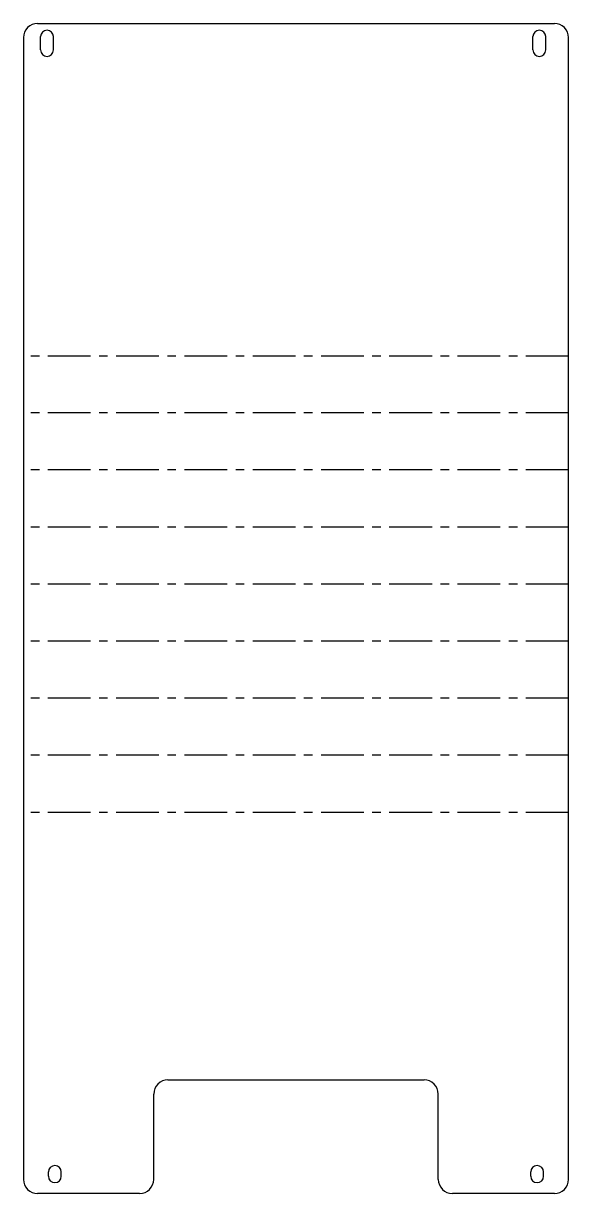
# Model space of a CAD drawing. Extents: x -151 to 41, y 0 to 412.
import ezdxf

# ---------------------------------------------------------------- set-up
doc = ezdxf.new("R2010")
doc.units = 0
doc.header["$MEASUREMENT"] = 0
doc.linetypes.add('AXES', pattern=[24, 15, -3, 3, -3])
doc.layers.get('0').update_dxf_attribs({"linetype": 'CONTINUOUS'})

msp = doc.modelspace()

# ---------------------------------------------------------------- linework, layer by layer
at = {"color": 7}
for p, q in [((-145.8, 411.505978), (35.8, 411.505978)), ((-150.8, 406.505978), (-150.8, 5)), ((40.8, 5), (40.8, 406.505978)), ((-100, 40), (-10, 40)), ((-105, 5), (-105, 35)), ((-5, 5), (-5, 35)), ((-110, 0), (-145.8, 0)), ((35.8, 0), (0, 0))]:
    msp.add_line(p, q, dxfattribs=at)
at = {"color": 7, "ltscale": 0.1175}
for p, q in [((-144.75, 402.155978), (-144.75, 406.855978)), ((-140.25, 402.155978), (-140.25, 406.855978)), ((28.25, 402.155978), (28.25, 406.855978)), ((32.75, 402.155978), (32.75, 406.855978))]:
    msp.add_line(p, q, dxfattribs=at)
at = {"color": 1, "linetype": 'AXES'}
for p, q in [((40.8, 294.535475), (-150.8, 294.535475)), ((40.8, 274.549077), (-150.8, 274.549077)), ((40.8, 254.481724), (-150.8, 254.481724)), ((40.8, 234.408306), (-150.8, 234.408306)), ((40.8, 214.346453), (-150.8, 214.346453)), ((40.8, 194.290665), (-150.8, 194.290665)), ((40.8, 174.223313), (-150.8, 174.223313)), ((40.8, 154.149894), (-150.8, 154.149894)), ((40.8, 134.04626), (-150.8, 134.04626))]:
    msp.add_line(p, q, dxfattribs=at)
at = {"color": 7, "ltscale": 0.0375}
for p, q in [((-142, 6.122181), (-142, 7.622181)), ((-137.5, 6.122181), (-137.5, 7.622181)), ((27.5, 6.122181), (27.5, 7.622181)), ((32, 6.122181), (32, 7.622181))]:
    msp.add_line(p, q, dxfattribs=at)
at = {"color": 7}
for centre, radius, start, end in [((-145.8, 406.505978), 5, 90, 180), ((35.8, 406.505978), 5, 0, 90), ((-142.5, 406.855978), 2.25, 360, 180), ((30.5, 406.855978), 2.25, 360, 180), ((-142.5, 402.155978), 2.25, 180, 360), ((30.5, 402.155978), 2.25, 180, 360), ((-100, 35), 5, 90, 180), ((-10, 35), 5, 360, 90), ((-139.75, 7.622181), 2.25, 0, 180), ((29.75, 7.622181), 2.25, 0, 180), ((-145.8, 5), 5, 180, 270), ((-139.75, 6.122181), 2.25, 180, 0), ((-110, 5), 5, 270, 0), ((0, 5), 5, 180, 270), ((29.75, 6.122181), 2.25, 180, 0), ((35.8, 5), 5, 270, 0)]:
    msp.add_arc(centre, radius, start, end, dxfattribs=at)

doc.saveas('drawing.dxf')
